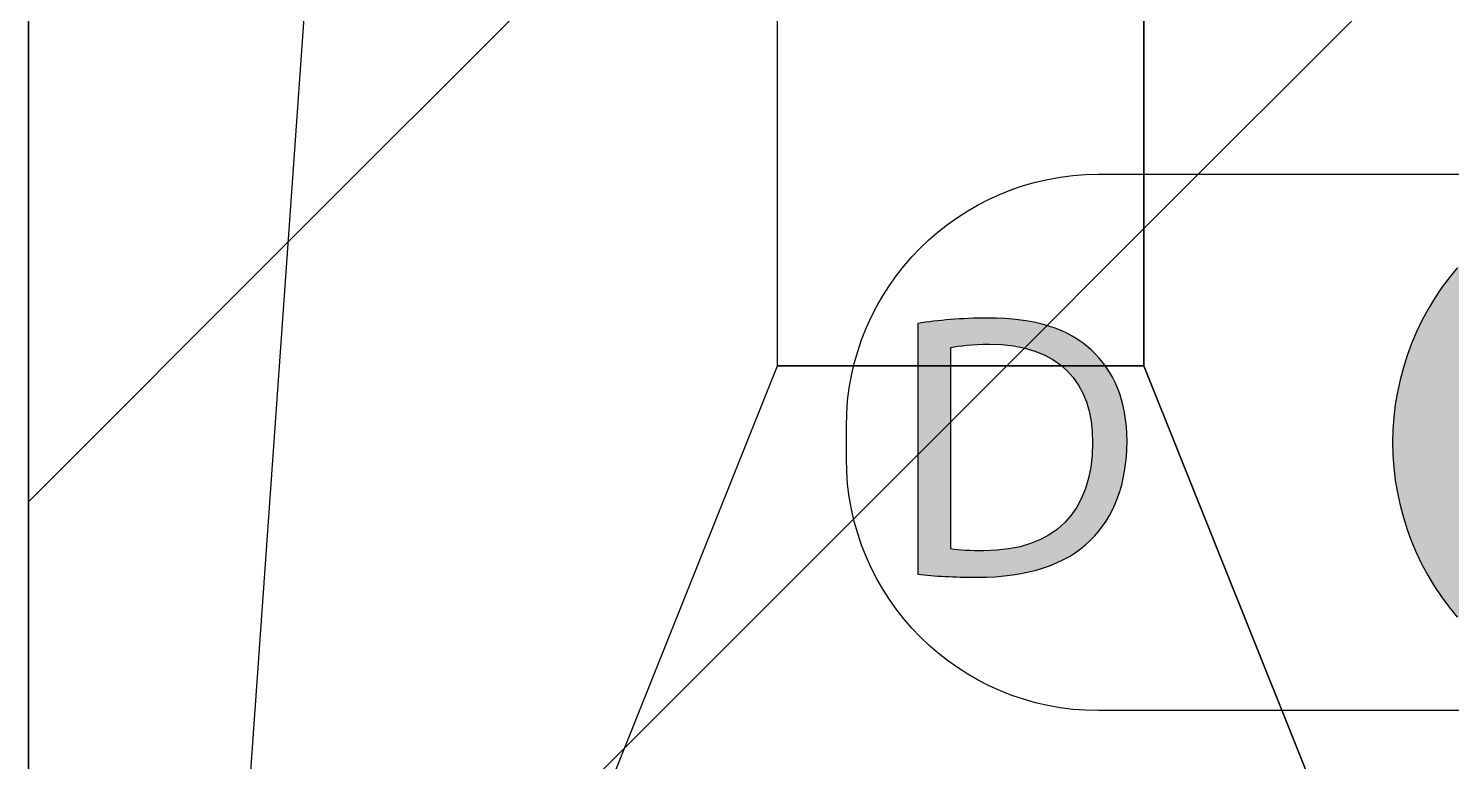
# Model space of a CAD drawing. Extents: x -10 to 112, y 72 to 347.
# Drawn here: x 71.26 to 95.15, y 123.47 to 135.77 of the extents above; entities that cross this region are included whole.
import ezdxf

# ---------------------------------------------------------------- set-up
doc = ezdxf.new("R2010")
doc.units = 0
for name, color, linetype in [('HOLES', 7, 'CONTINUOUS'), ('LAYER_5', 7, 'CONTINUOUS'), ('OUTLINES', 7, 'CONTINUOUS')]:
    doc.layers.add(name, color=color, linetype=linetype)

# ---------------------------------------------------------------- blocks, each defined once
blk = doc.blocks.new('*X89')
at = {"layer": 'OUTLINES', "color": 7}
blk.add_line((89.987, 132.413), (97.646, 140.072), dxfattribs=at)
blk = doc.blocks.new('*X95')
at = {"layer": 'OUTLINES', "color": 7}
blk.add_line((81.271, 123.697), (87.682, 130.108), dxfattribs=at)
blk = doc.blocks.new('*X96')
at = {"layer": 'OUTLINES', "color": 7}
blk.add_line((87.682, 130.108), (89.987, 132.413), dxfattribs=at)
blk = doc.blocks.new('*X97')
at = {"layer": 'OUTLINES', "color": 7}
for p, q in [((75.616, 132.185), (82.157, 138.726)), ((74.537, 116.964), (81.271, 123.697))]:
    blk.add_line(p, q, dxfattribs=at)
blk = doc.blocks.new('*X102')
at = {"layer": 'OUTLINES', "color": 7}
blk.add_line((71.261, 127.83), (75.616, 132.185), dxfattribs=at)
blk = doc.blocks.new('BLOCK_3')
at = {"layer": 'OUTLINES'}
for points in [[(76.719, 147.736), (73.833, 107.026), (71.261, 107.026), (71.261, 147.736), (76.719, 147.736)], [(89.987, 137.798), (89.987, 130.108), (86.91, 130.108), (83.834, 130.108), (83.834, 137.798), (86.91, 137.798), (89.987, 137.798)], [(89.987, 130.108), (93.066, 122.414), (86.91, 122.414), (80.758, 122.414), (83.834, 130.108), (86.91, 130.108), (89.987, 130.108)]]:
    blk.add_lwpolyline(points, dxfattribs=at)
for points, knots in [([(111.563, 123.208), (111.563, 123.208), (111.563, 103.431), (111.563, 103.431), (111.563, 103.431), (109.375, 95.624), (109.375, 95.624), (109.375, 95.624), (109.375, 71.522), (109.375, 71.522), (109.375, 71.522), (106.377, 71.522), (106.377, 71.522), (106.377, 79.696), (106.377, 87.866), (106.377, 96.037), (107.386, 99.646), (108.398, 103.255), (109.407, 106.863), (108.68, 120.837), (107.953, 134.811), (107.227, 148.784), (105.473, 151.821), (103.717, 154.859), (101.963, 157.896), (101.586, 157.896), (101.208, 157.896), (100.831, 157.896), (98.64, 163.541), (93.207, 167.259), (87.154, 167.259), (81.1, 167.259), (75.667, 163.541), (73.476, 157.896), (73.099, 157.896), (72.722, 157.896), (72.344, 157.896), (71.981, 157.272), (71.621, 156.647), (71.261, 156.026), (71.261, 156.026), (71.261, 160.898), (71.261, 160.898), (71.36, 160.898), (71.459, 160.898), (71.557, 160.898), (78.207, 173.38), (96.1, 173.38), (102.75, 160.898), (103.064, 160.898), (103.378, 160.898), (103.695, 160.898), (105.858, 157.152), (108.021, 153.405), (110.187, 149.659), (110.645, 140.843), (111.104, 132.024), (111.563, 123.208)], [0, 0, 0, 0, 1, 1, 1, 2, 2, 2, 3, 3, 3, 4, 4, 4, 5, 5, 5, 6, 6, 6, 7, 7, 7, 8, 8, 8, 9, 9, 9, 10, 10, 10, 11, 11, 11, 12, 12, 12, 13, 13, 13, 14, 14, 14, 15, 15, 15, 16, 16, 16, 17, 17, 17, 18, 18, 18, 19, 19, 19, 19]), ([(83.834, 137.798), (83.834, 137.798), (83.834, 130.108), (83.834, 130.108), (83.834, 130.108), (80.758, 122.414), (80.758, 122.414), (80.758, 122.414), (80.758, 105.428), (80.758, 105.428), (77.865, 105.428), (75.519, 103.082), (75.519, 100.189), (75.519, 100.115), (75.519, 100.044), (75.526, 99.974), (75.526, 99.974), (73.833, 107.026), (73.833, 107.026), (73.833, 107.026), (76.719, 147.736), (76.719, 147.736), (76.719, 147.736), (80.758, 154.725), (80.758, 154.725), (80.758, 154.725), (81.527, 149.338), (81.527, 149.338), (80.765, 147.814), (80.38, 146.48), (80.232, 145.288), (80.084, 144.071), (80.179, 143.002), (80.373, 142.032), (80.758, 140.106), (81.527, 138.568), (83.834, 137.798)], [0, 0, 0, 0, 1, 1, 1, 2, 2, 2, 3, 3, 3, 4, 4, 4, 5, 5, 5, 6, 6, 6, 7, 7, 7, 8, 8, 8, 9, 9, 9, 10, 10, 10, 11, 11, 11, 12, 12, 12, 12]), ([(97.102, 147.736), (97.102, 147.736), (99.991, 107.026), (99.991, 107.026), (99.991, 107.026), (98.298, 99.981), (98.298, 99.981), (98.305, 100.048), (98.305, 100.118), (98.305, 100.189), (98.305, 103.082), (95.959, 105.428), (93.066, 105.428), (93.066, 105.428), (93.066, 122.414), (93.066, 122.414), (93.066, 122.414), (89.987, 130.108), (89.987, 130.108), (89.987, 130.108), (89.987, 137.798), (89.987, 137.798), (92.297, 138.568), (93.066, 140.106), (93.451, 142.032), (93.645, 143.002), (93.74, 144.071), (93.592, 145.288), (93.444, 146.48), (93.059, 147.814), (92.297, 149.338), (92.297, 149.338), (93.066, 154.725), (93.066, 154.725), (93.066, 154.725), (97.102, 147.736), (97.102, 147.736)], [0, 0, 0, 0, 1, 1, 1, 2, 2, 2, 3, 3, 3, 4, 4, 4, 5, 5, 5, 6, 6, 6, 7, 7, 7, 8, 8, 8, 9, 9, 9, 10, 10, 10, 11, 11, 11, 12, 12, 12, 12])]:
    blk.add_open_spline(points, degree=3, knots=knots, dxfattribs=at)
at = {"layer": 'OUTLINES', "color": 7}
for name in ['*X97', '*X89', '*X102', '*X96', '*X95']:
    blk.add_blockref(name, (0, 0), dxfattribs=at)
blk = doc.blocks.new('BLOCK_4')
at = {"layer": 'OUTLINES', "color": 7}
for points in [[(71.261, 147.736), (71.261, 107.026), (71.261, 94.23), (71.261, 71.522), (103.135, 71.522), (106.377, 71.522), (109.375, 71.522)], [(76.719, 147.736), (73.833, 107.026)], [(83.834, 130.108), (83.834, 137.798)], [(89.987, 130.108), (89.987, 137.798)], [(80.758, 122.414), (83.834, 130.108)], [(83.834, 130.108), (86.91, 130.108)], [(89.987, 130.108), (86.91, 130.108)], [(93.066, 122.414), (89.987, 130.108)]]:
    blk.add_lwpolyline(points, dxfattribs=at)
for points, knots in [([(111.563, 123.208), (111.104, 132.024), (110.645, 140.843), (110.187, 149.659), (108.021, 153.405), (105.858, 157.152), (103.695, 160.898), (103.378, 160.898), (103.064, 160.898), (102.75, 160.898), (96.1, 173.38), (78.207, 173.38), (71.557, 160.898), (71.459, 160.898), (71.36, 160.898), (71.261, 160.898)], [0, 0, 0, 0, 1, 1, 1, 2, 2, 2, 3, 3, 3, 4, 4, 4, 5, 5, 5, 5]), ([(106.377, 71.522), (106.377, 79.696), (106.377, 87.866), (106.377, 96.037), (107.386, 99.646), (108.398, 103.255), (109.407, 106.863), (108.68, 120.837), (107.953, 134.811), (107.227, 148.784), (105.473, 151.821), (103.717, 154.859), (101.963, 157.896), (101.586, 157.896), (101.208, 157.896), (100.831, 157.896), (98.64, 163.541), (93.207, 167.259), (87.154, 167.259), (81.1, 167.259), (75.667, 163.541), (73.476, 157.896), (73.099, 157.896), (72.722, 157.896), (72.344, 157.896), (71.981, 157.272), (71.621, 156.647), (71.261, 156.026)], [0, 0, 0, 0, 1, 1, 1, 2, 2, 2, 3, 3, 3, 4, 4, 4, 5, 5, 5, 6, 6, 6, 7, 7, 7, 8, 8, 8, 9, 9, 9, 9])]:
    blk.add_open_spline(points, degree=3, knots=knots, dxfattribs=at)
blk = doc.blocks.new('BLOCK_2')
at = {"layer": 'OUTLINES'}
for name in ['BLOCK_3', 'BLOCK_4']:
    blk.add_blockref(name, (0, 0), dxfattribs=at)
blk = doc.blocks.new('*U106')
at = {"layer": 'LAYER_5', "color": 7}
for points in [[(87.365, 130.473), (87.301, 130.91), (87.365, 130.912)], [(87.39, 130.474), (87.39, 130.911), (87.497, 130.47)], [(86.649, 126.575), (86.19, 130.823), (86.649, 130.876)], [(86.19, 126.612), (86.19, 130.823), (86.649, 126.575)], [(86.739, 126.572), (86.649, 130.876), (86.739, 130.887)], [(86.649, 126.575), (86.649, 130.876), (86.739, 126.572)], [(86.739, 126.572), (86.739, 130.887), (86.742, 126.572)], [(86.742, 126.572), (86.739, 130.887), (86.742, 130.887)], [(86.993, 130.454), (86.742, 130.887), (86.993, 130.897)], [(87.014, 130.457), (86.993, 130.897), (87.014, 130.898)], [(87.193, 130.465), (87.014, 130.898), (87.193, 130.905)], [(87.301, 130.47), (87.193, 130.905), (87.301, 130.91)], [(87.497, 130.47), (87.497, 130.908), (87.516, 130.469)], [(87.516, 130.469), (87.516, 130.908), (87.602, 130.466)], [(87.602, 130.466), (87.602, 130.905), (87.652, 130.461)], [(87.652, 130.461), (87.652, 130.903), (87.719, 130.453)], [(87.719, 130.453), (87.719, 130.897), (87.784, 130.446)], [(87.784, 130.446), (87.784, 130.891), (87.801, 130.444)], [(87.801, 130.444), (87.801, 130.889), (87.908, 130.423)], [(87.908, 130.423), (87.908, 130.879), (87.918, 130.421)], [(87.918, 130.421), (87.918, 130.878), (87.985, 130.408)], [(87.985, 130.408), (87.985, 130.866), (88.052, 130.388)], [(88.052, 130.388), (88.052, 130.855), (88.085, 130.379)], [(88.085, 130.379), (88.085, 130.849), (88.155, 130.358)], [(88.155, 130.358), (88.155, 130.837), (88.164, 130.354)], [(88.164, 130.354), (88.164, 130.835), (88.248, 130.32)], [(88.248, 130.32), (88.248, 130.813), (88.302, 130.298)], [(88.302, 130.298), (88.302, 130.799), (88.312, 130.294)], [(88.312, 130.294), (88.312, 130.797), (88.389, 130.253)], [(88.389, 130.253), (88.389, 130.776), (88.397, 130.248)], [(88.397, 130.248), (88.397, 130.773), (88.454, 130.218)], [(88.454, 130.218), (88.454, 130.752), (88.531, 130.164)], [(88.531, 130.164), (88.531, 130.724), (88.533, 130.163)], [(88.533, 130.163), (88.533, 130.723), (88.583, 130.128)], [(88.583, 130.128), (88.583, 130.705), (88.595, 130.118)], [(88.595, 130.118), (88.595, 130.701), (88.656, 130.064)], [(88.656, 130.064), (88.656, 130.671), (88.698, 130.027)], [(88.698, 130.027), (88.698, 130.65), (88.739, 129.981)], [(88.739, 129.981), (88.739, 130.63), (88.764, 129.952)], [(88.764, 129.952), (88.764, 130.618), (88.781, 129.933)], [(88.781, 129.933), (88.781, 130.609), (88.799, 129.913)], [(88.799, 129.913), (88.799, 130.598), (88.859, 129.828)], [(88.859, 129.828), (88.859, 130.56), (88.887, 129.789)], [(88.887, 129.789), (88.887, 130.542), (88.924, 129.72)], [(88.924, 129.72), (88.924, 130.518), (88.939, 129.691)], [(88.939, 129.691), (88.939, 130.508), (88.949, 129.673)], [(88.949, 129.673), (88.949, 130.502), (88.96, 129.653)], [(88.96, 129.653), (88.96, 130.493), (89.006, 129.543)], [(89.006, 129.543), (89.006, 130.455), (89.02, 129.506)], [(89.02, 129.506), (89.02, 130.443), (89.057, 129.382)], [(89.057, 129.382), (89.057, 130.413), (89.067, 129.35)], [(89.067, 129.35), (89.067, 130.405), (89.086, 129.251)], [(89.086, 129.251), (89.086, 130.389), (89.094, 129.209)], [(89.094, 129.209), (89.094, 130.382), (89.099, 129.187)], [(89.099, 129.187), (89.099, 130.379), (89.1, 129.183)], [(89.1, 129.183), (89.1, 130.378), (89.117, 129.025)], [(89.117, 129.025), (89.117, 130.36), (89.119, 129.007)], [(89.119, 129.007), (89.119, 130.358), (89.124, 128.822)], [(89.124, 127.219), (89.119, 128.665), (89.124, 128.822)], [(89.117, 127.211), (89.1, 128.458), (89.117, 128.611)], [(89.119, 127.213), (89.117, 128.611), (89.119, 128.665)], [(89.086, 127.177), (89.067, 128.273), (89.086, 128.371)], [(89.094, 127.186), (89.086, 128.371), (89.094, 128.412)], [(89.099, 127.191), (89.094, 128.412), (89.099, 128.451)], [(89.1, 127.192), (89.099, 128.451), (89.1, 128.458)], [(89.006, 127.107), (88.96, 127.94), (89.006, 128.051)], [(89.02, 127.12), (89.006, 128.051), (89.02, 128.101)], [(89.057, 127.152), (89.02, 128.101), (89.057, 128.225)], [(89.067, 127.16), (89.057, 128.225), (89.067, 128.273)], [(88.924, 127.036), (88.887, 127.791), (88.924, 127.86)], [(88.939, 127.049), (88.924, 127.86), (88.939, 127.889)], [(88.949, 127.058), (88.939, 127.889), (88.949, 127.913)], [(88.96, 127.067), (88.949, 127.913), (88.96, 127.94)], [(88.739, 126.912), (88.698, 127.528), (88.739, 127.574)], [(88.764, 126.929), (88.739, 127.574), (88.764, 127.603)], [(88.781, 126.941), (88.764, 127.603), (88.781, 127.628)], [(88.799, 126.952), (88.781, 127.628), (88.799, 127.653)], [(88.859, 126.992), (88.799, 127.653), (88.859, 127.739)], [(88.887, 127.011), (88.859, 127.739), (88.887, 127.791)], [(88.531, 126.806), (88.454, 127.316), (88.531, 127.369)], [(88.533, 126.808), (88.531, 127.369), (88.533, 127.371)], [(88.583, 126.833), (88.533, 127.371), (88.583, 127.415)], [(88.595, 126.839), (88.583, 127.415), (88.595, 127.426)], [(88.656, 126.87), (88.595, 127.426), (88.656, 127.48)], [(88.698, 126.891), (88.656, 127.48), (88.698, 127.528)], [(87.985, 126.638), (87.918, 127.077), (87.985, 127.097)], [(88.052, 126.65), (87.985, 127.097), (88.052, 127.117)], [(88.085, 126.659), (88.052, 127.117), (88.085, 127.127)], [(88.155, 126.679), (88.085, 127.127), (88.155, 127.156)], [(88.164, 126.681), (88.155, 127.156), (88.164, 127.16)], [(88.248, 126.704), (88.164, 127.16), (88.248, 127.194)], [(88.302, 126.719), (88.248, 127.194), (88.302, 127.224)], [(88.312, 126.723), (88.302, 127.224), (88.312, 127.229)], [(88.389, 126.752), (88.312, 127.229), (88.389, 127.271)], [(88.397, 126.755), (88.389, 127.271), (88.397, 127.276)], [(88.454, 126.777), (88.397, 127.276), (88.454, 127.316)], [(86.742, 126.572), (86.742, 127.037), (86.993, 126.566)], [(86.993, 126.566), (86.993, 127.012), (87.014, 126.566)], [(87.014, 126.566), (87.014, 127.012), (87.193, 126.561)], [(87.365, 126.567), (87.301, 127.006), (87.365, 127.008)], [(87.39, 126.568), (87.365, 127.008), (87.39, 127.009)], [(87.497, 126.571), (87.39, 127.009), (87.497, 127.013)], [(87.516, 126.573), (87.497, 127.013), (87.516, 127.013)], [(87.602, 126.582), (87.516, 127.013), (87.602, 127.023)], [(87.652, 126.587), (87.602, 127.023), (87.652, 127.029)], [(87.719, 126.594), (87.652, 127.029), (87.719, 127.036)], [(87.784, 126.601), (87.719, 127.036), (87.784, 127.049)], [(87.801, 126.604), (87.784, 127.049), (87.801, 127.053)], [(87.908, 126.624), (87.801, 127.053), (87.908, 127.074)], [(87.918, 126.626), (87.908, 127.074), (87.918, 127.077)]]:
    blk.add_solid(points, dxfattribs=at)
at = {"layer": 'LAYER_5', "color": 7, "extrusion": (0, 0, -1)}
for points in [[(-87.365, 130.473), (-87.365, 130.912), (-87.39, 130.474)], [(-87.39, 130.474), (-87.365, 130.912), (-87.39, 130.911)], [(-87.497, 130.47), (-87.39, 130.911), (-87.497, 130.908)], [(-86.742, 130.417), (-86.742, 130.887), (-86.993, 130.454)], [(-86.993, 130.454), (-86.993, 130.897), (-87.014, 130.457)], [(-87.014, 130.457), (-87.014, 130.898), (-87.193, 130.465)], [(-87.193, 130.465), (-87.193, 130.905), (-87.301, 130.47)], [(-87.301, 130.47), (-87.301, 130.91), (-87.365, 130.473)], [(-87.516, 130.469), (-87.497, 130.908), (-87.516, 130.908)], [(-87.602, 130.466), (-87.516, 130.908), (-87.602, 130.905)], [(-87.652, 130.461), (-87.602, 130.905), (-87.652, 130.903)], [(-87.719, 130.453), (-87.652, 130.903), (-87.719, 130.897)], [(-87.784, 130.446), (-87.719, 130.897), (-87.784, 130.891)], [(-87.801, 130.444), (-87.784, 130.891), (-87.801, 130.889)], [(-87.908, 130.423), (-87.801, 130.889), (-87.908, 130.879)], [(-87.918, 130.421), (-87.908, 130.879), (-87.918, 130.878)], [(-87.985, 130.408), (-87.918, 130.878), (-87.985, 130.866)], [(-88.052, 130.388), (-87.985, 130.866), (-88.052, 130.855)], [(-88.085, 130.379), (-88.052, 130.855), (-88.085, 130.849)], [(-88.155, 130.358), (-88.085, 130.849), (-88.155, 130.837)], [(-88.164, 130.354), (-88.155, 130.837), (-88.164, 130.835)], [(-88.248, 130.32), (-88.164, 130.835), (-88.248, 130.813)], [(-88.302, 130.298), (-88.248, 130.813), (-88.302, 130.799)], [(-88.312, 130.294), (-88.302, 130.799), (-88.312, 130.797)], [(-88.389, 130.253), (-88.312, 130.797), (-88.389, 130.776)], [(-88.397, 130.248), (-88.389, 130.776), (-88.397, 130.773)], [(-88.454, 130.218), (-88.397, 130.773), (-88.454, 130.752)], [(-88.531, 130.164), (-88.454, 130.752), (-88.531, 130.724)], [(-88.533, 130.163), (-88.531, 130.724), (-88.533, 130.723)], [(-88.583, 130.128), (-88.533, 130.723), (-88.583, 130.705)], [(-88.595, 130.118), (-88.583, 130.705), (-88.595, 130.701)], [(-88.656, 130.064), (-88.595, 130.701), (-88.656, 130.671)], [(-88.698, 130.027), (-88.656, 130.671), (-88.698, 130.65)], [(-88.739, 129.981), (-88.698, 130.65), (-88.739, 130.63)], [(-88.764, 129.952), (-88.739, 130.63), (-88.764, 130.618)], [(-88.781, 129.933), (-88.764, 130.618), (-88.781, 130.609)], [(-88.799, 129.913), (-88.781, 130.609), (-88.799, 130.598)], [(-88.859, 129.828), (-88.799, 130.598), (-88.859, 130.56)], [(-88.887, 129.789), (-88.859, 130.56), (-88.887, 130.542)], [(-88.924, 129.72), (-88.887, 130.542), (-88.924, 130.518)], [(-88.939, 129.691), (-88.924, 130.518), (-88.939, 130.508)], [(-88.949, 129.673), (-88.939, 130.508), (-88.949, 130.502)], [(-88.96, 129.653), (-88.949, 130.502), (-88.96, 130.493)], [(-89.006, 129.543), (-88.96, 130.493), (-89.006, 130.455)], [(-89.02, 129.506), (-89.006, 130.455), (-89.02, 130.443)], [(-89.057, 129.382), (-89.02, 130.443), (-89.057, 130.413)], [(-89.067, 129.35), (-89.057, 130.413), (-89.067, 130.405)], [(-89.086, 129.251), (-89.067, 130.405), (-89.086, 130.389)], [(-89.094, 129.209), (-89.086, 130.389), (-89.094, 130.382)], [(-89.099, 129.187), (-89.094, 130.382), (-89.099, 130.379)], [(-89.1, 129.183), (-89.099, 130.379), (-89.1, 130.378)], [(-89.117, 129.025), (-89.1, 130.378), (-89.117, 130.36)], [(-89.119, 129.007), (-89.117, 130.36), (-89.119, 130.358)], [(-89.124, 128.822), (-89.119, 130.358), (-89.124, 130.353)], [(-89.124, 127.219), (-89.124, 130.353), (-89.228, 127.333)], [(-89.228, 127.333), (-89.124, 130.353), (-89.228, 130.247)], [(-89.228, 127.333), (-89.228, 130.247), (-89.234, 127.342)], [(-89.234, 127.342), (-89.228, 130.247), (-89.234, 130.241)], [(-89.234, 127.342), (-89.234, 130.241), (-89.351, 127.505)], [(-89.351, 127.505), (-89.234, 130.241), (-89.351, 130.092)], [(-89.351, 127.505), (-89.351, 130.092), (-89.354, 127.51)], [(-89.354, 127.51), (-89.351, 130.092), (-89.354, 130.088)], [(-89.354, 127.51), (-89.354, 130.088), (-89.457, 127.693)], [(-89.457, 127.693), (-89.354, 130.088), (-89.457, 129.922)], [(-89.457, 127.693), (-89.457, 129.922), (-89.457, 127.693)], [(-89.457, 127.693), (-89.457, 129.922), (-89.457, 129.921)], [(-89.457, 127.693), (-89.457, 129.921), (-89.543, 127.893)], [(-89.543, 127.893), (-89.457, 129.921), (-89.543, 129.739)], [(-89.543, 127.893), (-89.543, 129.739), (-89.544, 127.895)], [(-89.544, 127.895), (-89.543, 129.739), (-89.544, 129.736)], [(-89.544, 127.895), (-89.544, 129.736), (-89.612, 128.108)], [(-89.612, 128.108), (-89.544, 129.736), (-89.612, 129.54)], [(-89.612, 128.108), (-89.612, 129.54), (-89.613, 128.112)], [(-89.613, 128.112), (-89.612, 129.54), (-89.613, 129.535)], [(-89.613, 128.112), (-89.613, 129.535), (-89.662, 128.339)], [(-89.662, 128.339), (-89.613, 129.535), (-89.662, 129.325)], [(-89.662, 128.339), (-89.662, 129.325), (-89.662, 128.342)], [(-89.662, 128.342), (-89.662, 129.325), (-89.662, 129.319)], [(-89.662, 128.342), (-89.662, 129.319), (-89.692, 128.584)], [(-89.692, 128.584), (-89.662, 129.319), (-89.692, 129.092)], [(-89.692, 128.584), (-89.692, 129.092), (-89.692, 128.585)], [(-89.692, 128.585), (-89.692, 129.092), (-89.692, 129.086)], [(-89.692, 128.585), (-89.692, 129.086), (-89.702, 128.841)], [(-89.117, 127.211), (-89.117, 128.611), (-89.119, 127.213)], [(-89.119, 127.213), (-89.119, 128.665), (-89.124, 127.219)], [(-89.086, 127.177), (-89.086, 128.371), (-89.094, 127.186)], [(-89.094, 127.186), (-89.094, 128.412), (-89.099, 127.191)], [(-89.099, 127.191), (-89.099, 128.451), (-89.1, 127.192)], [(-89.1, 127.192), (-89.1, 128.458), (-89.117, 127.211)], [(-89.006, 127.107), (-89.006, 128.051), (-89.02, 127.12)], [(-89.02, 127.12), (-89.02, 128.101), (-89.057, 127.152)], [(-89.057, 127.152), (-89.057, 128.225), (-89.067, 127.16)], [(-89.067, 127.16), (-89.067, 128.273), (-89.086, 127.177)], [(-88.924, 127.036), (-88.924, 127.86), (-88.939, 127.049)], [(-88.939, 127.049), (-88.939, 127.889), (-88.949, 127.058)], [(-88.949, 127.058), (-88.949, 127.913), (-88.96, 127.067)], [(-88.96, 127.067), (-88.96, 127.94), (-89.006, 127.107)], [(-88.739, 126.912), (-88.739, 127.574), (-88.764, 126.929)], [(-88.764, 126.929), (-88.764, 127.603), (-88.781, 126.941)], [(-88.781, 126.941), (-88.781, 127.628), (-88.799, 126.952)], [(-88.799, 126.952), (-88.799, 127.653), (-88.859, 126.992)], [(-88.859, 126.992), (-88.859, 127.739), (-88.887, 127.011)], [(-88.887, 127.011), (-88.887, 127.791), (-88.924, 127.036)], [(-88.531, 126.806), (-88.531, 127.369), (-88.533, 126.808)], [(-88.533, 126.808), (-88.533, 127.371), (-88.583, 126.833)], [(-88.583, 126.833), (-88.583, 127.415), (-88.595, 126.839)], [(-88.595, 126.839), (-88.595, 127.426), (-88.656, 126.87)], [(-88.656, 126.87), (-88.656, 127.48), (-88.698, 126.891)], [(-88.698, 126.891), (-88.698, 127.528), (-88.739, 126.912)], [(-87.985, 126.638), (-87.985, 127.097), (-88.052, 126.65)], [(-88.052, 126.65), (-88.052, 127.117), (-88.085, 126.659)], [(-88.085, 126.659), (-88.085, 127.127), (-88.155, 126.679)], [(-88.155, 126.679), (-88.155, 127.156), (-88.164, 126.681)], [(-88.164, 126.681), (-88.164, 127.16), (-88.248, 126.704)], [(-88.248, 126.704), (-88.248, 127.194), (-88.302, 126.719)], [(-88.302, 126.719), (-88.302, 127.224), (-88.312, 126.723)], [(-88.312, 126.723), (-88.312, 127.229), (-88.389, 126.752)], [(-88.389, 126.752), (-88.389, 127.271), (-88.397, 126.755)], [(-88.397, 126.755), (-88.397, 127.276), (-88.454, 126.777)], [(-88.454, 126.777), (-88.454, 127.316), (-88.531, 126.806)], [(-86.993, 126.566), (-86.742, 127.037), (-86.993, 127.012)], [(-87.014, 126.566), (-86.993, 127.012), (-87.014, 127.012)], [(-87.193, 126.561), (-87.014, 127.012), (-87.193, 127.008)], [(-87.193, 126.561), (-87.193, 127.008), (-87.301, 126.565)], [(-87.301, 126.565), (-87.193, 127.008), (-87.301, 127.006)], [(-87.301, 126.565), (-87.301, 127.006), (-87.365, 126.567)], [(-87.365, 126.567), (-87.365, 127.008), (-87.39, 126.568)], [(-87.39, 126.568), (-87.39, 127.009), (-87.497, 126.571)], [(-87.497, 126.571), (-87.497, 127.013), (-87.516, 126.573)], [(-87.516, 126.573), (-87.516, 127.013), (-87.602, 126.582)], [(-87.602, 126.582), (-87.602, 127.023), (-87.652, 126.587)], [(-87.652, 126.587), (-87.652, 127.029), (-87.719, 126.594)], [(-87.719, 126.594), (-87.719, 127.036), (-87.784, 126.601)], [(-87.784, 126.601), (-87.784, 127.049), (-87.801, 126.604)], [(-87.801, 126.604), (-87.801, 127.053), (-87.908, 126.624)], [(-87.908, 126.624), (-87.908, 127.074), (-87.918, 126.626)], [(-87.918, 126.626), (-87.918, 127.077), (-87.985, 126.638)]]:
    blk.add_solid(points, dxfattribs=at)
blk = doc.blocks.new('BLOCK_8')
at = {"layer": 'LAYER_5'}
for points, knots in [([(86.19, 130.823), (86.526, 130.874), (86.926, 130.912), (87.365, 130.912), (88.159, 130.912), (88.724, 130.728), (89.099, 130.379), (89.48, 130.029), (89.702, 129.534), (89.702, 128.841), (89.702, 128.143), (89.486, 127.571), (89.086, 127.177), (88.686, 126.777), (88.025, 126.561), (87.193, 126.561), (86.799, 126.561), (86.469, 126.58), (86.19, 126.612), (86.19, 126.612), (86.19, 130.823), (86.19, 130.823)], [0, 0, 0, 0, 1, 1, 1, 2, 2, 2, 3, 3, 3, 4, 4, 4, 5, 5, 5, 6, 6, 6, 7, 7, 7, 7]), ([(86.742, 127.037), (86.882, 127.012), (87.085, 127.006), (87.301, 127.006), (88.483, 127.006), (89.124, 127.666), (89.124, 128.822), (89.131, 129.832), (88.559, 130.474), (87.39, 130.474), (87.104, 130.474), (86.888, 130.448), (86.742, 130.417), (86.742, 130.417), (86.742, 127.037), (86.742, 127.037)], [0, 0, 0, 0, 1, 1, 1, 2, 2, 2, 3, 3, 3, 4, 4, 4, 5, 5, 5, 5])]:
    blk.add_open_spline(points, degree=3, knots=knots, dxfattribs=at)
at = {"layer": 'LAYER_5', "color": 7}
blk.add_blockref('*U106', (0, 0), dxfattribs=at)
blk = doc.blocks.new('*U71')
at = {"layer": 'HOLES', "color": 7}
for points in [[(98.185, 124.347), (97.974, 133.272), (98.185, 133.3)], [(98.396, 124.329), (98.185, 133.3), (98.396, 133.318)], [(98.185, 124.347), (98.185, 133.3), (98.396, 124.329)], [(98.609, 124.322), (98.396, 133.318), (98.609, 133.326)], [(98.396, 124.329), (98.396, 133.318), (98.609, 124.322)], [(97.151, 124.583), (96.953, 132.988), (97.151, 133.064)], [(97.352, 124.517), (97.151, 133.064), (97.352, 133.13)], [(97.151, 124.583), (97.151, 133.064), (97.352, 124.517)], [(97.557, 124.459), (97.352, 133.13), (97.557, 133.189)], [(97.352, 124.517), (97.352, 133.13), (97.557, 124.459)], [(97.766, 124.413), (97.557, 133.189), (97.766, 133.234)], [(97.557, 124.459), (97.557, 133.189), (97.766, 124.413)], [(97.974, 124.375), (97.766, 133.234), (97.974, 133.272)], [(97.766, 124.413), (97.766, 133.234), (97.766, 124.413)], [(97.766, 124.413), (97.766, 133.234), (97.974, 124.375)], [(97.974, 124.375), (97.974, 133.272), (97.974, 124.375)], [(97.974, 124.375), (97.974, 133.272), (98.185, 124.347)], [(96.757, 124.746), (96.567, 132.808), (96.757, 132.902)], [(96.953, 124.659), (96.757, 132.902), (96.953, 132.988)], [(96.757, 124.746), (96.757, 132.902), (96.953, 124.659)], [(96.953, 124.659), (96.953, 132.988), (97.151, 124.583)], [(96.201, 125.056), (96.025, 132.472), (96.201, 132.592)], [(96.381, 124.942), (96.201, 132.592), (96.381, 132.706)], [(96.201, 125.056), (96.201, 132.592), (96.381, 124.942)], [(96.566, 124.84), (96.381, 132.706), (96.566, 132.807)], [(96.381, 124.942), (96.381, 132.706), (96.566, 124.84)], [(96.567, 124.84), (96.566, 132.807), (96.567, 132.808)], [(96.566, 124.84), (96.566, 132.807), (96.567, 124.84)], [(96.567, 124.84), (96.567, 132.808), (96.757, 124.746)], [(96.025, 125.175), (95.855, 132.343), (96.025, 132.472)], [(96.025, 125.175), (96.025, 132.472), (96.201, 125.056)], [(95.693, 125.439), (95.535, 132.063), (95.693, 132.208)], [(95.855, 125.305), (95.693, 132.208), (95.855, 132.343)], [(95.693, 125.439), (95.693, 132.208), (95.855, 125.305)], [(95.855, 125.305), (95.855, 132.343), (96.025, 125.175)], [(95.388, 125.737), (95.245, 131.753), (95.388, 131.911)], [(95.535, 125.584), (95.388, 131.911), (95.535, 132.063)], [(95.388, 125.737), (95.388, 131.911), (95.535, 125.584)], [(95.535, 125.584), (95.535, 132.063), (95.535, 125.584)], [(95.535, 125.584), (95.535, 132.063), (95.535, 132.063)], [(95.535, 125.584), (95.535, 132.063), (95.693, 125.439)], [(95.245, 125.894), (95.111, 131.588), (95.245, 131.753)], [(95.245, 125.894), (95.245, 131.753), (95.388, 125.737)], [(94.984, 126.23), (94.864, 131.242), (94.984, 131.418)], [(95.111, 126.059), (94.984, 131.418), (95.111, 131.588)], [(94.984, 126.23), (94.984, 131.418), (95.111, 126.059)], [(95.111, 126.059), (95.111, 131.588), (95.245, 125.894)], [(94.864, 126.405), (94.755, 131.06), (94.864, 131.242)], [(94.864, 126.405), (94.864, 131.242), (94.984, 126.23)], [(94.755, 126.588), (94.653, 130.872), (94.755, 131.059)], [(94.755, 126.588), (94.755, 131.059), (94.755, 131.06)], [(94.755, 126.588), (94.755, 131.06), (94.864, 126.405)], [(94.755, 126.588), (94.755, 131.059), (94.755, 126.588)], [(94.562, 126.967), (94.478, 130.485), (94.562, 130.681)], [(94.653, 126.776), (94.562, 130.681), (94.653, 130.871)], [(94.562, 126.967), (94.562, 130.681), (94.653, 126.776)], [(94.653, 126.776), (94.653, 130.871), (94.653, 130.872)], [(94.653, 126.776), (94.653, 130.872), (94.755, 126.588)], [(94.653, 126.776), (94.653, 130.871), (94.653, 126.776)], [(94.478, 127.162), (94.404, 130.285), (94.478, 130.485)], [(94.478, 127.162), (94.478, 130.485), (94.562, 126.967)], [(94.404, 127.363), (94.341, 130.084), (94.404, 130.285)], [(94.404, 127.363), (94.404, 130.285), (94.478, 127.162)], [(94.341, 127.563), (94.285, 129.878), (94.341, 130.084)], [(94.341, 127.563), (94.341, 130.084), (94.404, 127.363)], [(94.285, 127.769), (94.242, 129.67), (94.285, 129.878)], [(94.285, 127.769), (94.285, 129.878), (94.341, 127.563)], [(94.242, 127.979), (94.206, 129.459), (94.242, 129.669)], [(94.242, 127.979), (94.242, 129.67), (94.242, 127.978)], [(94.242, 127.978), (94.242, 129.67), (94.242, 129.67)], [(94.242, 127.978), (94.242, 129.67), (94.285, 127.769)], [(94.181, 128.4), (94.165, 129.037), (94.181, 129.248)], [(94.206, 128.189), (94.181, 129.248), (94.206, 129.459)], [(94.181, 128.4), (94.181, 129.248), (94.206, 128.189)], [(94.206, 128.189), (94.206, 129.459), (94.206, 128.188)], [(94.206, 128.188), (94.206, 129.459), (94.206, 129.459)], [(94.206, 128.188), (94.206, 129.459), (94.242, 127.979)], [(94.165, 128.61), (94.16, 128.824), (94.165, 129.037)], [(94.165, 128.61), (94.165, 129.037), (94.181, 128.4)]]:
    blk.add_solid(points, dxfattribs=at)
at = {"layer": 'HOLES', "color": 7, "extrusion": (0, 0, -1)}
for points in [[(-98.609, 124.322), (-98.609, 133.326), (-98.823, 124.324)], [(-98.823, 124.324), (-98.609, 133.326), (-98.823, 133.323)], [(-98.823, 124.324), (-98.823, 133.323), (-99.033, 124.337)], [(-99.033, 124.337), (-98.823, 133.323), (-99.033, 133.311)], [(-99.033, 124.337), (-99.033, 133.311), (-99.247, 124.36)], [(-99.247, 124.36), (-99.033, 133.311), (-99.247, 133.288)], [(-97.766, 124.413), (-97.766, 133.234), (-97.766, 133.234)], [(-97.974, 124.375), (-97.974, 133.272), (-97.974, 133.272)], [(-99.247, 124.36), (-99.247, 133.288), (-99.247, 124.36)], [(-99.247, 124.36), (-99.247, 133.288), (-99.247, 133.288)], [(-99.247, 124.36), (-99.247, 133.288), (-99.455, 124.393)], [(-99.455, 124.393), (-99.247, 133.288), (-99.455, 133.255)], [(-99.455, 124.393), (-99.455, 133.255), (-99.455, 124.393)], [(-99.455, 124.393), (-99.455, 133.255), (-99.455, 133.255)], [(-99.455, 124.393), (-99.455, 133.255), (-99.664, 124.433)], [(-99.664, 124.433), (-99.455, 133.255), (-99.664, 133.214)], [(-99.664, 124.433), (-99.664, 133.214), (-99.87, 124.487)], [(-99.87, 124.487), (-99.664, 133.214), (-99.87, 133.161)], [(-99.87, 124.487), (-99.87, 133.161), (-100.075, 124.548)], [(-100.075, 124.548), (-99.87, 133.161), (-100.075, 133.1)], [(-100.075, 124.548), (-100.075, 133.1), (-100.273, 124.619)], [(-100.273, 124.619), (-100.075, 133.1), (-100.273, 133.029)], [(-100.273, 124.619), (-100.273, 133.029), (-100.472, 124.7)], [(-100.472, 124.7), (-100.273, 133.029), (-100.472, 132.947)], [(-100.472, 124.7), (-100.472, 132.947), (-100.665, 124.792)], [(-100.665, 124.792), (-100.472, 132.947), (-100.665, 132.856)], [(-100.665, 124.792), (-100.665, 132.856), (-100.665, 124.792)], [(-100.665, 124.792), (-100.665, 132.856), (-100.665, 132.856)], [(-100.665, 124.792), (-100.665, 132.856), (-100.853, 124.891)], [(-100.853, 124.891), (-100.665, 132.856), (-100.853, 132.757)], [(-100.853, 124.891), (-100.853, 132.757), (-101.036, 124.998)], [(-101.036, 124.998), (-100.853, 132.757), (-101.036, 132.65)], [(-101.036, 124.998), (-101.036, 132.65), (-101.213, 125.114)], [(-101.213, 125.114), (-101.036, 132.65), (-101.213, 132.533)], [(-101.213, 125.114), (-101.213, 132.533), (-101.386, 125.239)], [(-101.386, 125.239), (-101.213, 132.533), (-101.386, 132.409)], [(-101.386, 125.239), (-101.386, 132.409), (-101.551, 125.371)], [(-101.551, 125.371), (-101.386, 132.409), (-101.551, 132.277)], [(-101.551, 125.371), (-101.551, 132.277), (-101.711, 125.511)], [(-101.711, 125.511), (-101.551, 132.277), (-101.711, 132.137)], [(-101.711, 125.511), (-101.711, 132.137), (-101.864, 125.658)], [(-101.864, 125.658), (-101.711, 132.137), (-101.864, 131.99)], [(-101.864, 125.658), (-101.864, 131.99), (-101.864, 125.658)], [(-101.864, 125.658), (-101.864, 131.99), (-101.864, 131.989)], [(-101.864, 125.658), (-101.864, 131.989), (-102.011, 125.813)], [(-102.011, 125.813), (-101.864, 131.989), (-102.011, 131.834)], [(-102.011, 125.813), (-102.011, 131.834), (-102.148, 125.976)], [(-102.148, 125.976), (-102.011, 131.834), (-102.148, 131.672)], [(-102.148, 125.976), (-102.148, 131.672), (-102.281, 126.143)], [(-102.281, 126.143), (-102.148, 131.672), (-102.281, 131.504)], [(-102.281, 126.143), (-102.281, 131.504), (-102.403, 126.316)], [(-102.403, 126.316), (-102.281, 131.504), (-102.403, 131.332)], [(-102.403, 126.316), (-102.403, 131.332), (-102.517, 126.496)], [(-102.517, 126.496), (-102.403, 131.332), (-102.517, 131.151)], [(-102.517, 126.496), (-102.517, 131.151), (-102.621, 126.682)], [(-102.621, 126.682), (-102.517, 131.151), (-102.621, 130.966)], [(-102.621, 126.682), (-102.621, 130.966), (-102.72, 126.87)], [(-102.72, 126.87), (-102.621, 130.966), (-102.72, 130.778)], [(-102.72, 126.87), (-102.72, 130.778), (-102.72, 126.87)], [(-102.72, 126.87), (-102.72, 130.778), (-102.72, 130.777)], [(-102.72, 126.87), (-102.72, 130.777), (-102.807, 127.063)], [(-102.807, 127.063), (-102.72, 130.777), (-102.807, 130.584)], [(-102.807, 127.063), (-102.807, 130.584), (-102.885, 127.261)], [(-102.885, 127.261), (-102.807, 130.584), (-102.885, 130.386)], [(-102.885, 127.261), (-102.885, 130.386), (-102.954, 127.462)], [(-102.954, 127.462), (-102.885, 130.386), (-102.954, 130.186)], [(-102.954, 127.462), (-102.954, 130.186), (-103.015, 127.668)], [(-103.015, 127.668), (-102.954, 130.186), (-103.015, 129.98)], [(-103.015, 127.668), (-103.015, 129.98), (-103.063, 127.873)], [(-103.063, 127.873), (-103.015, 129.98), (-103.063, 129.774)], [(-103.063, 127.873), (-103.063, 129.774), (-103.104, 128.082)], [(-103.104, 128.082), (-103.063, 129.774), (-103.104, 129.566)], [(-103.104, 128.082), (-103.104, 129.565), (-103.134, 128.292)], [(-103.134, 128.292), (-103.104, 129.565), (-103.134, 129.356)], [(-103.134, 128.292), (-103.134, 129.356), (-103.134, 128.293)], [(-103.134, 128.293), (-103.134, 129.356), (-103.134, 129.355)], [(-103.134, 128.293), (-103.134, 129.355), (-103.155, 128.506)], [(-103.155, 128.506), (-103.134, 129.355), (-103.155, 129.141)], [(-103.155, 128.506), (-103.155, 129.141), (-103.165, 128.717)], [(-103.165, 128.717), (-103.155, 129.141), (-103.165, 128.93)]]:
    blk.add_solid(points, dxfattribs=at)

msp = doc.modelspace()

# ---------------------------------------------------------------- linework, layer by layer
at = {"layer": 'HOLES'}
msp.add_lwpolyline([(95.245, 131.753), (95.111, 131.588), (94.984, 131.418), (94.864, 131.242), (94.755, 131.06), (94.755, 131.059), (94.653, 130.872), (94.653, 130.871), (94.562, 130.681), (94.478, 130.485), (94.404, 130.285), (94.341, 130.084), (94.285, 129.878), (94.242, 129.67), (94.242, 129.67), (94.242, 129.669), (94.206, 129.459), (94.206, 129.459), (94.181, 129.248), (94.165, 129.037), (94.16, 128.824), (94.165, 128.61), (94.181, 128.4), (94.206, 128.189), (94.206, 128.188), (94.242, 127.978), (94.285, 127.769), (94.341, 127.563), (94.404, 127.363), (94.478, 127.162), (94.562, 126.967), (94.653, 126.776), (94.653, 126.776), (94.755, 126.588), (94.864, 126.405), (94.984, 126.23), (95.111, 126.059), (95.245, 125.894)], dxfattribs=at)
at = {"layer": 'LAYER_5', "color": 7}
msp.add_open_spline([(84.991, 128.555), (84.991, 126.217), (86.886, 124.322), (89.224, 124.322), (89.224, 124.322), (99.097, 124.322), (99.097, 124.322), (101.435, 124.322), (103.331, 126.217), (103.331, 128.555), (103.331, 128.555), (103.331, 129.093), (103.331, 129.093), (103.331, 131.431), (101.435, 133.326), (99.097, 133.326), (99.097, 133.326), (89.224, 133.326), (89.224, 133.326), (86.886, 133.326), (84.991, 131.431), (84.991, 129.093), (84.991, 129.093), (84.991, 128.555), (84.991, 128.555)], degree=3, knots=[0, 0, 0, 0, 1, 1, 1, 2, 2, 2, 3, 3, 3, 4, 4, 4, 5, 5, 5, 6, 6, 6, 7, 7, 7, 8, 8, 8, 8], dxfattribs=at)

# ---------------------------------------------------------------- block references
at = {"layer": 'HOLES', "color": 7}
msp.add_blockref('*U71', (0, 0), dxfattribs=at)
at = {"layer": 'LAYER_5'}
msp.add_blockref('BLOCK_8', (0, 0), dxfattribs=at)
at = {"layer": 'OUTLINES'}
msp.add_blockref('BLOCK_2', (0, 0), dxfattribs=at)

doc.saveas('drawing.dxf')
